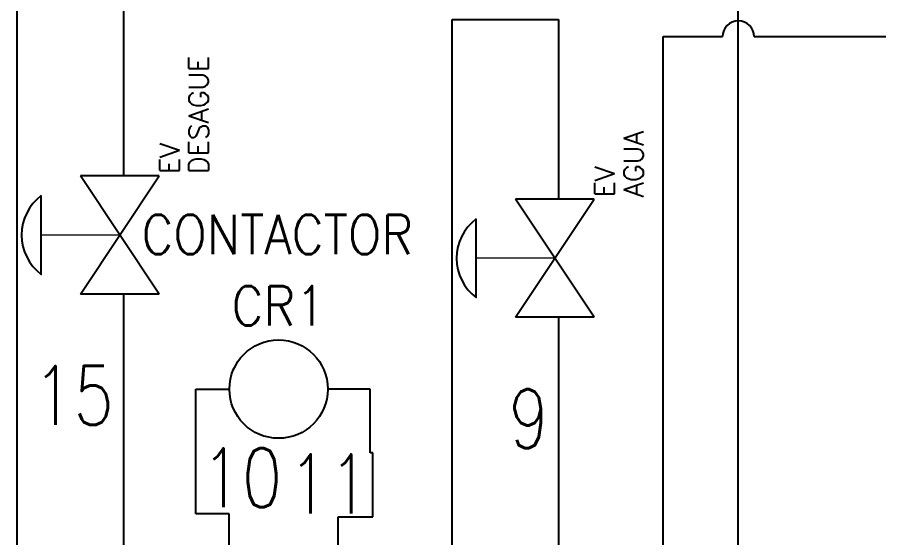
# Model space of a CAD drawing. Header units: millimetres. Extents: x 123.5 to 144.3, y 105.4 to 121.6.
# Drawn here: x 126.964 to 129.704, y 116.292 to 117.949 of the extents above; entities that cross this region are included whole.
import ezdxf
from ezdxf.enums import TextEntityAlignment as Align

# ---------------------------------------------------------------- set-up
doc = ezdxf.new("R2010")
doc.units = ezdxf.units.MM
for name, color, linetype in [('BLK_12AWG', 7, 'Continuous'), ('DESC', 250, 'Continuous'), ('MISC', 7, 'Continuous'), ('SYMS', 7, 'Continuous'), ('TAGS', 250, 'Continuous'), ('WIRES', 7, 'Continuous')]:
    doc.layers.add(name, color=color, linetype=linetype)
doc.layers.add('WIRENO', color=7, linetype='Continuous', true_color=0x000000)
doc.styles.add('WD', font='romans.shx')

# ---------------------------------------------------------------- blocks, each defined once
blk = doc.blocks.new('HCR1')
blk.add_circle((0, 0), 0.1562)
at = {"style": 'WD'}
for tag, width, p in [('INST', 0.7, (0.0055, 0.5282)), ('LOC', 0.7, (0.0055, 0.3586)), ('TAG1', 0.9, (0, 0.2024))]:
    blk.add_attdef(tag, text='', height=0.125, dxfattribs=dict(at, width=width)).set_placement(p, align=Align.CENTER)
for tag, p, width in [('DESC1', (1.126, 0.0757), 0.9), ('DESC2', (1.126, -0.0806), 0.9), ('DESC3', (1.126, -0.2368), 0.9), ('XREFNO', (1.3591, -0.3931), 0.8), ('XREFNC', (1.3591, -0.5493), 0.8)]:
    blk.add_attdef(tag, p, '', height=0.125, dxfattribs=dict(at, width=width))
at = {"style": 'WD', "flags": 9}
blk.add_attdef('FAMILY', text='', height=0.01, dxfattribs=at).set_placement((-0.0053, 0.1698), align=Align.CENTER)
at = {"linetype": 'Continuous', "style": 'WD', "flags": 1}
for tag, p in [('MFG', (0, 0.1404)), ('CAT', (0, 0.1593))]:
    blk.add_attdef(tag, text='', height=0.01, dxfattribs=at).set_placement(p, align=Align.MIDDLE)
at = {"linetype": 'Continuous', "style": 'WD', "flags": 9}
blk.add_attdef('ASSYCODE', text='', height=0.01, dxfattribs=at).set_placement((0, 0.125), align=Align.CENTER)
at = {"style": 'WD', "flags": 1}
for tag, p in [('X4TERM01', (-0.1562, 0)), ('X1TERM02', (0.1562, 0))]:
    blk.add_attdef(tag, p, '', height=0.0125, dxfattribs=at)
at = {"linetype": 'Continuous', "style": 'WD'}
blk.add_attdef('TERM01', text='', height=0.125, dxfattribs=at).set_placement((-0.2, -0.0662), align=Align.TOP_RIGHT)
blk.add_attdef('TERM02', text='', height=0.125, dxfattribs=at).set_placement((0.2, -0.0662), align=Align.TOP_LEFT)
at = {"style": 'WD', "width": 0.8, "flags": 8}
for tag, p in [('NO', (1.126, -0.3931)), ('NC', (1.126, -0.5493))]:
    blk.add_attdef(tag, p, '', height=0.125, dxfattribs=at)
blk = doc.blocks.new('WD_WNH')
at = {"linetype": 'Continuous', "style": 'WD', "width": 0.8}
blk.add_attdef('WIRENO', text='', height=0.125, dxfattribs=at).set_placement((0, 0.0625), align=Align.CENTER)
at = {"style": 'WD', "flags": 1}
for tag, p in [('W01USER', (0, 0.0781)), ('W02USER', (0, 0.0703)), ('W03USER', (0, 0.0625)), ('W04USER', (0, 0.0547)), ('W05USER', (0, 0.0469)), ('W06USER', (0, 0.0391)), ('W07USER', (0, 0.0312)), ('W08USER', (0, 0.0234)), ('W09USER', (0, 0.0156)), ('W10USER', (0, 0.0078))]:
    blk.add_attdef(tag, text='', height=0.005, dxfattribs=at).set_placement(p, align=Align.CENTER)
blk = doc.blocks.new('HGVA1_DIAPHRAGM_VALVE2')
at = {"color": 7, "linetype": 'Continuous', "lineweight": 0, "ltscale": 3.2258}
for p, q in [((-0.25, 0.5), (0.25, 0.5)), ((0, 0), (0, 0.5))]:
    blk.add_line(p, q, dxfattribs=at)
for p, q in [((-0.375, -0.25), (-0.375, 0.25)), ((-0.375, -0.25), (0.375, 0.25)), ((-0.375, 0.25), (0.375, -0.25)), ((0.375, -0.25), (0.375, 0.25))]:
    blk.add_line(p, q)
at = {"ltscale": 25.4, "flags": 128}
blk.add_lwpolyline([(0.25, 0.5, 0.5), (-0.25, 0.5)], format="xyb", close=True, dxfattribs=at)
at = {"style": 'WD', "flags": 1}
for tag, p in [('INST', (-0.4688, 0.7482)), ('LOC', (-0.4688, 0.5871)), ('TAG1', (-0.4688, 0.378))]:
    blk.add_attdef(tag, text='', height=0.125, dxfattribs=at).set_placement(p, align=Align.RIGHT)
at = {"style": 'WD'}
blk.add_attdef('XREF', text='', height=0.0625, rotation=0.0625, dxfattribs=at).set_placement((0.5178, 0.2713), align=Align.TOP_CENTER)
blk.add_attdef('TERM01', text='', height=0.0625, dxfattribs=at).set_placement((-0.3992, 0.0184), align=Align.RIGHT)
for tag, p, height in [('TERM02', (0.4064, 0.0358), 0.0625), ('X4TERM01', (-0.375, 0), 0.005), ('X1TERM02', (0.375, 0), 0.005), ('RATING1', (0.3882, -0.1618), 0.125), ('DESC1', (0.3882, -0.3783), 0.125), ('DESC2', (0.3882, -0.5622), 0.125), ('DESC3', (0.3882, -0.7522), 0.125), ('WDTAGALT', (0.3882, -0.9071), 0.125)]:
    blk.add_attdef(tag, p, '', height=height, dxfattribs=at)
at = {"style": 'WD', "flags": 1}
for tag, p in [('WDTYPE', (-0.1541, -0.1267)), ('FAMILY', (-0.1429, -0.1704)), ('CAT', (-0.1429, -0.2146)), ('MFG', (-0.1412, -0.2462)), ('ASSYCODE', (-0.1132, -0.2753))]:
    blk.add_attdef(tag, text='', height=0.01, dxfattribs=at).set_placement(p, align=Align.CENTER)
blk = doc.blocks.new('WD_WNV')
at = {"style": 'WD', "flags": 1}
for tag, p in [('W01USER', (-0.0625, 0.0938)), ('W02USER', (-0.0625, 0.0859)), ('W03USER', (-0.0625, 0.0781)), ('W04USER', (-0.0625, 0.0703)), ('W05USER', (-0.0625, 0.0625)), ('W06USER', (-0.0625, 0.0547)), ('W07USER', (-0.0625, 0.0469)), ('W08USER', (-0.0625, 0.0391)), ('W09USER', (-0.0625, 0.0312)), ('W10USER', (-0.0625, 0.0234))]:
    blk.add_attdef(tag, text='', height=0.005, dxfattribs=at).set_placement(p, align=Align.CENTER)
at = {"linetype": 'Continuous', "style": 'WD', "width": 0.8}
blk.add_attdef('WIRENO', text='', height=0.125, dxfattribs=at).set_placement((-0.05, 0), align=Align.MIDDLE_RIGHT)

msp = doc.modelspace()

# ---------------------------------------------------------------- linework, layer by layer
at = {"layer": 'BLK_12AWG'}
msp.add_line((129.255, 115.8908), (129.255, 119.99), dxfattribs=at)
at = {"layer": 'WIRES'}
for p, q in [((126.9639, 115.9427), (126.9639, 118.0159)), ((127.3019, 118.0159), (127.3019, 117.445)), ((128.346, 115.8687), (128.346, 117.9419)), ((128.346, 117.9419), (128.684, 117.9419)), ((128.684, 117.9419), (128.684, 117.371)), ((129.0157, 115.8708), (129.0157, 117.888)), ((129.0157, 117.888), (129.205, 117.888)), ((129.305, 117.888), (130.6567, 117.888)), ((127.3019, 117.445), (127.2902, 117.445)), ((128.684, 117.371), (128.6723, 117.371)), ((127.3022, 116.4871), (127.3022, 117.07)), ((128.6843, 116.4131), (128.6843, 116.996)), ((127.5315, 116.3711), (127.5315, 116.7678)), ((127.5315, 116.7678), (127.6381, 116.7678)), ((128.0856, 116.7678), (127.9506, 116.7678)), ((128.0856, 116.5649), (128.0856, 116.7678)), ((128.0942, 116.5649), (128.0856, 116.5649)), ((128.0942, 116.3619), (128.0942, 116.5649)), ((127.3022, 115.9042), (127.3022, 116.4871)), ((128.6843, 115.8302), (128.6843, 116.4131)), ((127.6375, 116.3711), (127.5315, 116.3711)), ((127.6375, 115.8669), (127.6375, 116.3711)), ((127.9835, 115.8654), (127.9835, 116.3619)), ((127.9835, 116.3619), (128.0942, 116.3619))]:
    msp.add_line(p, q, dxfattribs=at)
msp.add_arc((129.255, 117.888), 0.05, 0, 180, dxfattribs=at)

# ---------------------------------------------------------------- block references
at = {"layer": 'SYMS'}
ref = msp.add_blockref('HGVA1_DIAPHRAGM_VALVE2', (127.2902, 117.2575), dxfattribs=dict(at, xscale=0.5, yscale=0.5, zscale=0.5, rotation=90))
ref.add_attrib('DESC1', 'EV', (127.4793, 117.4516), dxfattribs={"layer": 'DESC', "height": 0.0625, "rotation": 90, "style": 'WD'})
ref.add_attrib('DESC2', 'DESAGUE', (127.5713, 117.4516), dxfattribs={"layer": 'DESC', "height": 0.0625, "rotation": 90, "style": 'WD'})
ref.add_attrib('X4TERM01', '9', (127.2902, 117.07), dxfattribs={"layer": 'MISC', "height": 0.0025, "rotation": 90, "style": 'WD'})
ref.add_attrib('X1TERM02', '3', (127.2902, 117.445), dxfattribs={"layer": 'MISC', "height": 0.0025, "rotation": 90, "style": 'WD'})
ref = msp.add_blockref('HGVA1_DIAPHRAGM_VALVE2', (128.6723, 117.1835), dxfattribs=dict(at, xscale=0.5, yscale=0.5, zscale=0.5, rotation=90))
ref.add_attrib('DESC1', 'EV', (128.8615, 117.3776), dxfattribs={"layer": 'DESC', "height": 0.0625, "rotation": 90, "style": 'WD'})
ref.add_attrib('DESC2', 'AGUA', (128.9534, 117.3776), dxfattribs={"layer": 'DESC', "height": 0.0625, "rotation": 90, "style": 'WD'})
ref.add_attrib('X4TERM01', '9', (128.6723, 116.996), dxfattribs={"layer": 'MISC', "height": 0.0025, "rotation": 90, "style": 'WD'})
ref.add_attrib('X1TERM02', '3', (128.6723, 117.371), dxfattribs={"layer": 'MISC', "height": 0.0025, "rotation": 90, "style": 'WD'})
ref = msp.add_blockref('HCR1', (127.7943, 116.7678), dxfattribs=at)
ref.add_attrib('DESC1', 'CONTACTOR', (127.3588, 117.1968), dxfattribs={"layer": 'DESC', "height": 0.125, "style": 'WD', "width": 0.9})
ref.add_attrib('TAG1', 'CR1', dxfattribs={"layer": 'TAGS', "height": 0.125, "style": 'WD', "width": 0.9}).set_placement((127.7943, 116.9702), align=Align.CENTER)
at = {"layer": 'WIRENO'}
ref = msp.add_blockref('WD_WNV', (127.3465, 116.748), dxfattribs=dict(at, xscale=1.5, yscale=1.5, zscale=1.5))
ref.add_attrib('WIRENO', '15', dxfattribs={"linetype": 'Continuous', "height": 0.1875, "style": 'WD', "width": 0.8}).set_placement((127.2715, 116.748), align=Align.MIDDLE_RIGHT)
ref = msp.add_blockref('WD_WNV', (128.7286, 116.6741), dxfattribs=dict(at, xscale=1.5, yscale=1.5, zscale=1.5))
ref.add_attrib('WIRENO', '9', dxfattribs={"linetype": 'Continuous', "height": 0.1875, "style": 'WD', "width": 0.8}).set_placement((128.6536, 116.6741), align=Align.MIDDLE_RIGHT)
ref = msp.add_blockref('WD_WNH', (127.3523, 116.6738), dxfattribs=dict(at, xscale=1.5, yscale=1.5, zscale=1.5))
ref.add_attrib('WIRENO', '10', dxfattribs={"linetype": 'Continuous', "height": 0.1875, "style": 'WD', "width": 0.8}).set_placement((127.677, 116.5801), align=Align.TOP_CENTER)
ref = msp.add_blockref('WD_WNH', (127.954, 116.2789), dxfattribs=dict(at, xscale=1.5, yscale=1.5, zscale=1.5))
ref.add_attrib('WIRENO', '11', dxfattribs={"linetype": 'Continuous', "height": 0.1875, "style": 'WD', "width": 0.8}).set_placement((127.954, 116.3726), align=Align.CENTER)

doc.saveas('drawing.dxf')
